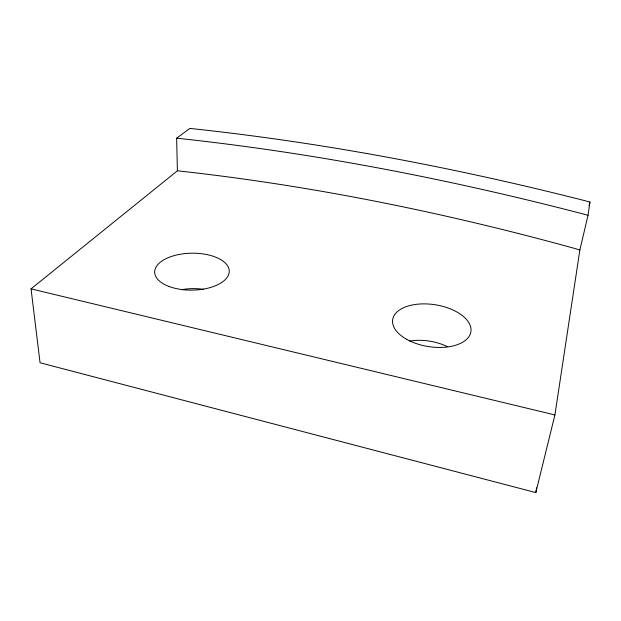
<?xml version="1.0" encoding="UTF-8"?>
<svg xmlns="http://www.w3.org/2000/svg" width="621" height="621" viewBox="0 0 621 621"><rect width="100%" height="100%" fill="white"/><g stroke="black" fill="none" stroke-linecap="round" stroke-linejoin="round"><path stroke-width="0.93" d="M588.033 215.316L589.95 202.05L584.664 200.622C454.921 167.647 323.06 142.566 189.894 128.415L176.636 138.172L177.389 170.798L31.05 288.858L40.054 362.765L535.814 492.585L554.91 414.944L579.867 249.96L588.033 215.316L582.583 213.81C449.27 179.151 313.652 152.844 176.636 138.172M535.814 492.585L536.591 487.811M589.065 205.799L589.95 202.05M177.389 170.798C311.657 185.5 444.395 212.537 574.557 248.4L579.867 249.96M31.05 288.858L554.91 414.944M409.612 341.115A38.572 22.053 9.2 0 1 447.384 346.673M181.759 289.673A36.398 19.29 -1.3 0 1 203.525 289.355M406.67 339.314A39.573 21.176 8.8 0 0 470.462 333.531A39.573 21.176 8.8 0 0 418.251 304.127A39.573 21.176 8.8 0 0 406.67 339.314M168.819 286.39A37.283 18.467 -0.8 0 0 228.839 273.954A37.283 18.467 -0.8 0 0 178.196 254.649A37.283 18.467 -0.8 0 0 168.819 286.39"/></g></svg>
